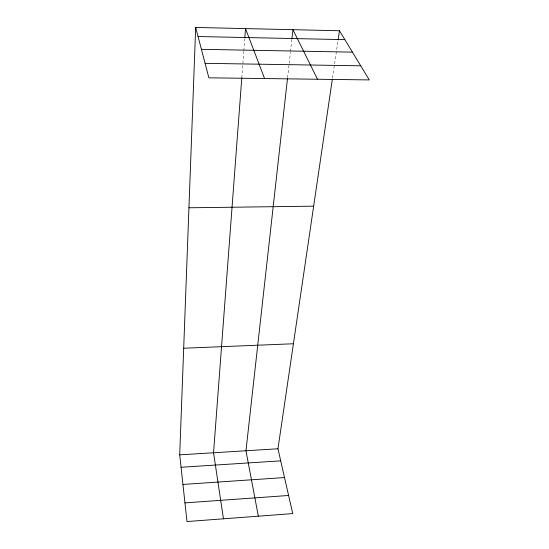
<?xml version="1.0" encoding="UTF-8"?>
<svg xmlns="http://www.w3.org/2000/svg" width="549" height="549" viewBox="0 0 549 549"><rect width="100%" height="100%" fill="white"/><g stroke="black" fill="none" stroke-linecap="round" stroke-linejoin="round"><path stroke-width="0.41" stroke-dasharray="2.75 2.06" d="M241.793 77.917L243.783 51.558M243.845 50.707L244.744 38.801M287.58 77.684L290.4 52.423M290.49 51.579L291.807 39.789M332.502 78.061L337.971 40.894"/><path stroke-width="0.82" d="M332.255 79.749L277.959 448.773L292.741 513.596L186.996 521.55L179.708 454.853L195.684 27.45L339.46 30.758L369.292 79.921L208.874 77.828L195.684 27.45M241.793 77.917L213.547 452.76L223.457 518.805M244.806 37.95L245.513 28.596L264.591 78.555M287.484 78.521L245.959 450.75L258.339 516.184M291.903 38.952L292.933 29.687L317.5 79.241M338.095 40.05L339.46 30.758M184.958 502.884L288.609 495.473M182.947 484.444L284.526 477.555M181.067 467.268L280.711 460.851M179.708 454.853L277.959 448.773M183.695 348.231L293.406 343.756M188.945 207.783L313.651 206.177M205.079 63.334L360.727 65.805M201.408 49.321L352.437 52.141M198.065 36.529L344.854 39.645"/></g></svg>
